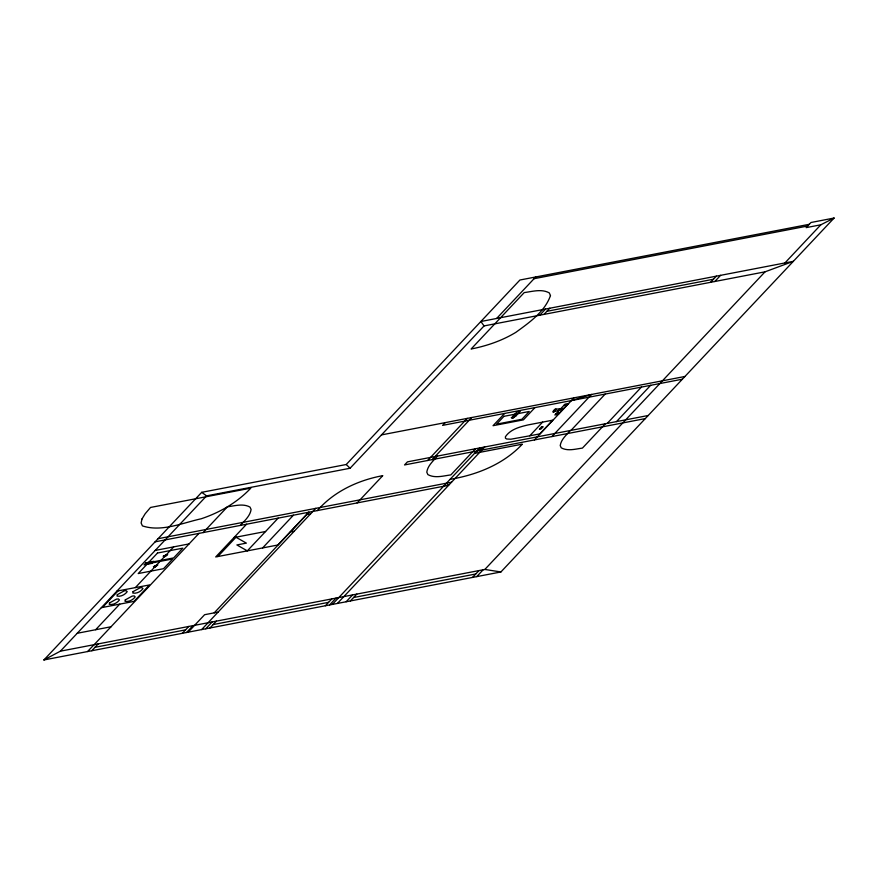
<?xml version="1.0" encoding="UTF-8"?>
<svg xmlns="http://www.w3.org/2000/svg" width="878" height="878" viewBox="0 0 878 878"><rect width="100%" height="100%" fill="white"/><g stroke="black" fill="none" stroke-linecap="round" stroke-linejoin="round"><path stroke-width="1.32" d="M834.1 218.04L820.82 224.801L806.158 227.632L810.998 222.496L834.1 218.04L500.91 571.962L43.9 659.96L201.71 492.328L346.239 464.506L519.919 280.016L809.296 224.296M43.9 659.96L60.373 651.18L206.582 495.872L350.081 468.248L484.063 325.925L765.034 271.829L793.35 261.326L480.87 321.502L484.063 325.925M102.507 607.444L117.97 591.026M95.636 629.724L119.726 604.141M135.421 587.536L173.701 546.873M87.58 651.542L94.023 644.693M94.209 644.606L199.032 533.33M91.795 650.73L98.248 643.881M203.169 532.573L227.424 506.815C234.777 505.849 243.129 503.259 250.011 507.1L251.097 509.503C250.109 516.088 244.6 520.687 240.396 525.406M246.564 524.221L215.703 556.948L277.854 545.008L308.672 512.258M217.81 556.542L236.05 537.171M278.161 518.141L247.311 550.868L236.884 544.942L246.367 543.12L235.897 537.204M262.599 547.938L293.417 515.199M182.339 633.301L188.781 626.453M186.553 632.489L192.995 625.641M188.155 632.182L204.607 614.71L218.073 612.109M214.21 612.855L308.968 512.203M201.622 629.592L315.762 508.351M496.63 318.462L535.679 276.987M205.748 628.791L212.191 621.942M317.386 510.557C334.035 491.384 358.136 480.244 382.786 475.656L357.126 502.907M209.974 627.979L216.416 621.13M539.761 315.202L545.567 309.034M543.987 314.39L549.793 308.222M445.168 422.636L442.589 425.38L682.371 379.208M427.641 460.489L467.283 418.378M432.141 459.622L471.782 417.511M437.573 456.055C433.326 460.829 427.773 465.494 426.785 472.166L427.871 474.603C434.873 478.51 443.379 475.876 450.864 474.899L475.47 448.757M504.543 413.494L493.052 425.698L523.409 419.86L534.9 407.655M325.354 605.765L331.796 598.917M329.568 604.953L336.022 598.105M332.345 604.415L479.64 447.956M337.415 603.438L484.711 446.979L476.743 451.04M346.13 601.759L352.583 594.911M350.355 600.947L356.797 594.099M529.752 435.806L539.871 433.864L552.767 420.167L528.15 424.908C519.897 426.818 510.359 429.309 505.421 436.739L505.421 438.199L506.617 438.989L510.864 439.209L529.752 435.806L542.648 422.109M553.722 411.914L556.334 409.137L563.797 408.457M558.419 410.245L559.286 409.324M559.495 410.037L554.852 414.976L558.276 414.306L568.472 403.485L565.037 404.154L560.362 409.115M534.384 439.944L574.025 397.833M551.911 436.564L591.553 394.452L571.446 400.566M570.404 430.483C566.431 434.972 561.163 439.318 560.219 445.574L561.229 447.824C567.693 451.435 575.529 448.998 582.432 448.098L605.359 423.756M571.018 430.363L605.129 394.134M710.565 282.31L716.371 276.153M714.791 281.509L720.586 275.341M607.258 423.383L641.456 387.055M616.477 421.616L650.675 385.277M472.507 577.428L478.949 570.579M476.732 576.616L483.174 569.767M60.373 651.18L484.843 569.449L765.034 271.829M784.91 262.961L820.82 224.801M514.003 416.479C509.668 418.027 515.584 418.016 514.398 416.402M534.054 278.699L807.683 226.019M546.884 311.306L713.474 279.237M381.469 434.906L684.95 376.475M563.939 405.318L567.407 404.615M562.919 409.378L552.844 411.98C553.645 409.335 558.792 406.371 553.7 411.903M555.884 413.878L559.308 413.22M648.205 415.503L407.436 461.861L404.538 464.945L645.308 418.586M474.559 453.355L522.355 444.147C503.522 464.264 476.831 474.888 450.096 479.344M158.04 538.719L451.544 482.209M155.11 541.836L448.647 485.293L446.485 483.185M306.696 514.618L310.56 513.871M155.176 550.44L189.088 543.91M233.943 537.577L265.595 531.486M290.399 531.925L294.262 531.179M116.939 591.092L149.49 584.957L134.027 601.375L101.376 607.675M77.242 633.268L111.111 626.749M95.022 647.305L185.554 629.877M213.2 624.554L328.57 602.341M353.582 597.523L475.733 574.003M484.843 569.449L500.91 571.962M201.71 492.328L206.582 495.872M346.239 464.506L350.081 468.248M154.396 566.398C156.646 567.627 157.689 563.544 154.396 566.398M164.23 555.95C166.48 557.19 167.522 553.096 164.23 555.95M153.474 566.65L154.857 567.188L157.831 564.949L153.474 566.65M163.308 556.213L164.691 556.751L167.665 554.501L163.308 556.213M511.38 417.719L512.774 418.257L515.748 416.007L511.38 417.719M142.027 518.92L141.117 522.97L142.412 525.878C161.431 532.266 182.328 522.959 201.194 518.777C219.785 512.565 237.301 502.49 250.812 488.146L150.522 507.451L145.166 513.751L142.027 518.92M550.473 295.557C544.931 311.701 529.225 322.632 515.847 332.345C502.161 340.664 486.807 345.943 471.124 348.994L524.232 292.583C532.386 291.518 541.649 288.642 549.288 292.901L550.473 295.557M565.498 405.362L564.861 405.559L565.498 405.362M557.607 413.461L558.386 412.978L557.607 413.461M109.52 602.934L109.267 604.349C112.933 605.194 117.323 602.923 119.43 599.937L118.409 598.939L116.423 599.147L109.52 602.934M117.301 594.669L117.048 596.085C120.703 596.93 125.093 594.669 127.211 591.673L126.18 590.674L124.193 590.883L117.301 594.669M125.28 599.894L125.027 601.309C128.693 602.154 133.083 599.894 135.19 596.897L134.169 595.899L132.183 596.107L125.28 599.894M133.061 591.64L132.808 593.056C136.463 593.901 140.853 591.629 142.971 588.633L141.94 587.645L139.953 587.843L133.061 591.64M145.968 562.82L144.036 564.872L151.916 563.358L153.848 561.305L145.968 562.82M147.394 563.808L138.208 573.564L163.538 568.692L172.725 558.935L147.394 563.808M157.491 553.03L148.305 562.787L173.635 557.914L182.822 548.157L157.491 553.03M503.939 416.337L496.597 424.14L521.894 419.267L529.236 411.464L503.939 416.337M516.901 411.947L512.39 416.743L515.77 416.095L520.281 411.299L516.901 411.947M541.43 427.059L539.388 429.243L541.089 428.914L543.142 426.741L541.43 427.059"/></g></svg>
